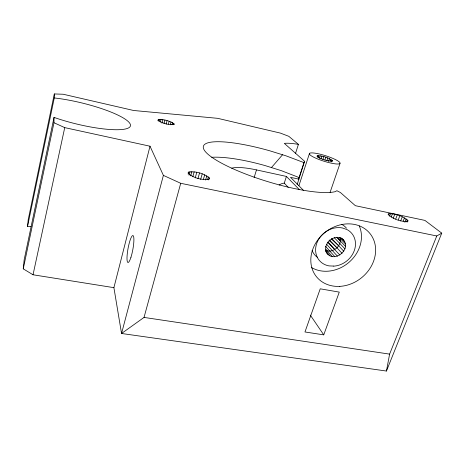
<?xml version="1.0" encoding="UTF-8"?>
<svg xmlns="http://www.w3.org/2000/svg" width="465" height="465" viewBox="0 0 465 465"><rect width="100%" height="100%" fill="white"/><g stroke="black" fill="none" stroke-linecap="round" stroke-linejoin="round"><path stroke-width="0.7" d="M297.147 184.64L304.139 162.68L286.016 155.839L269.776 150.8A71.686 15.072 17 0 0 203.687 145.545A71.686 15.072 17 0 0 254.436 177.258A71.686 15.072 17 0 0 335.166 191.667L336.887 190.731L340.409 192.504L355.353 205.687L424.905 220.404L441.75 233.134L386.45 371.047L121.545 333.486L113.902 287.661L33.032 274.774L23.25 268.851L53.969 122.731L54.033 117.389A52.807 10.858 13.6 0 0 130.502 125.387A52.807 10.858 13.6 0 0 54.277 97.946L54.324 93.953L63.205 94.244L133.618 110.49L217.684 118.331L280.447 133.112L288.794 136.315L298.425 144.371L295.542 153.345M332.33 160.553L332.306 160.937C327.064 161.332 321.222 159.332 317.008 156.211L317.078 155.839C322.326 155.502 328.087 157.466 332.33 160.553L331.865 161.925M23.25 268.851L24.163 259.807L54.033 117.389M30.963 226.519A49.691 19.048 11.2 0 0 27.511 226.571L28.208 219.689L54.324 93.953M386.45 371.047L389.6 354.121L436.763 235.976L441.75 233.134M407.939 220.672L407.828 221.264C401.033 222.061 393.053 219.125 388.101 214.417L388.281 213.854C395.099 213.168 402.911 216.051 407.939 220.672L407.416 222.026M304.139 162.68L304.441 161.152L284.324 143.377A44.181 7.882 17.5 0 1 298.431 144.377M27.511 226.571L54.277 97.946M33.032 274.774L64.734 127.625L53.969 122.731M339.886 237.423C342.664 245.27 333.207 253.617 325.674 250.362M326.285 252.367C333.853 264.573 353.353 248.147 342.316 238.807M113.902 287.661L150.009 146.213L64.734 127.625M158.088 120.848L158.449 119.441C163.913 119.366 169.824 120.737 174.299 123.928L174.358 124.388C168.882 125.376 162.488 123.301 157.914 120.179L158.449 119.441M158.978 121.441L159.518 119.336M160.303 122.208L161.024 119.412M161.959 123.178L162.866 119.668M164.023 123.591L164.93 120.086M166.156 124.138L167.063 120.633M168.411 124.079L169.138 121.278M170.277 124.783L171.015 121.975M172.009 124.789L172.567 122.679M173.317 124.748L173.683 123.347M163.389 175.381L121.545 333.486L144.034 317.421L180.716 183.297L163.389 175.381L150.009 146.213M188.151 174.154L188.732 172.056C195.777 171.073 203.74 173.323 209.244 177.833L209.459 178.636L208.948 179.24C201.874 180.344 193.736 178.037 188.267 173.422L188.139 172.631L188.732 172.056M189.034 175.212L189.999 171.725M190.691 175.851L191.853 171.661M192.806 176.746L194.167 171.864M195.224 177.892L196.782 172.317M197.956 178.589L199.526 172.997M200.648 179.42L202.223 173.852M203.31 179.705L204.687 174.828M205.582 180.048L206.774 175.863M207.53 179.67L208.326 176.886M208.645 179.926L209.244 177.833M254.14 177.549L256.477 169.911L286.423 176.433L299.419 189.679M279.134 185.105A8.637 7.731 -40.8 0 1 284.266 183.146L286.423 176.433M298.385 179.711L304.215 161.843M298.925 185.657L309.521 153.305M317.2 157.019L317.659 155.641M318.025 157.693L318.711 155.63M319.252 158.553L320.164 155.804M321.001 158.896L321.914 156.153M322.931 159.396L323.849 156.653M324.919 160.006L325.837 157.269M326.831 160.698L327.749 157.96M328.534 161.425L329.464 158.681M330.156 161.448L330.853 159.385M331.371 161.39L331.836 160.024M330.098 192.336L339.979 163.506A16.141 2.871 17.5 0 0 318.821 153.886A16.141 2.871 17.5 0 0 315.299 157.966A16.141 2.871 17.5 0 0 339.979 163.506M323.745 334.858L339.276 292.113L320.228 288.817L304.964 331.975L323.745 334.858L310.3 315.107M388.606 214.906L389.118 213.545M389.531 216.219L390.548 213.505M391.204 217.12L392.472 213.737M393.227 218.306L394.762 214.226M395.732 219.009L397.267 214.935M398.29 219.875L399.824 215.818M400.725 220.887L402.272 216.824M403.143 221.27L404.434 217.882M404.881 222.299L406.172 218.922M406.59 221.904L407.369 219.875M271.438 167.569L282.546 154.764M341.502 224.363L341.827 224.432A20.745 17.775 -39.2 0 1 346.512 228.199M144.034 317.421L389.6 354.121M180.716 183.297L436.763 235.976M298.937 179.159L290.503 177.322L303.709 190.598M299.262 177.613L281.313 170.661L265.195 165.616A71.162 16.583 17.1 0 0 211.697 157.292M343.251 239.771C334.753 231.704 319.781 245.654 328.046 254.39M331.312 238.975L338.689 245.77L343.798 251.269M329.063 240.399L336.98 247.828L342.054 253.361M339.27 237.516L345.431 243.922M327.726 242.219L339.874 255.029M336.887 237.382L345.547 246.386M334.294 237.702L344.989 248.891M340.903 237.772L344.652 241.666M331.731 238.516L338.689 245.77M284.266 183.146L288.219 187.325M329.551 239.981L336.98 247.828M327.988 242.12L334.841 249.467M326.587 244.241L337.416 256.157M325.541 246.316L334.829 256.668M336.986 237.22L340.397 240.963M325.924 249.321L332.295 256.535M325.552 250.681L329.981 255.762M325.744 251.513L326.622 252.524M231.71 168.191A40.095 9.317 17.1 0 1 256.477 169.905M317.31 257.25A20.745 17.775 -39.2 0 1 312.096 250.49M359.276 225.955A32.846 28.15 -39.2 0 1 349.128 262.208A32.846 28.15 -39.2 0 1 311.451 267.497M333.701 266.079L328.982 265.893A21.123 18.013 -39 0 1 316.758 243.294A21.123 18.013 -39 0 1 342.409 227.966L347.053 229.6A21.123 18.013 -39 0 1 354.313 250.548A21.123 18.013 -39 0 1 334.027 266.143L333.701 266.079M339.822 286.37A34.387 29.103 -38.8 0 0 372.843 237.975A34.387 29.103 -38.8 0 0 317.014 241.062A34.387 29.103 -38.8 0 0 339.822 286.37M130.956 257.244A13.671 2.447 -79.6 0 0 133.141 235.662A13.671 2.447 -79.6 0 0 127.241 254.082A13.671 2.447 -79.6 0 0 130.956 257.244"/></g></svg>
